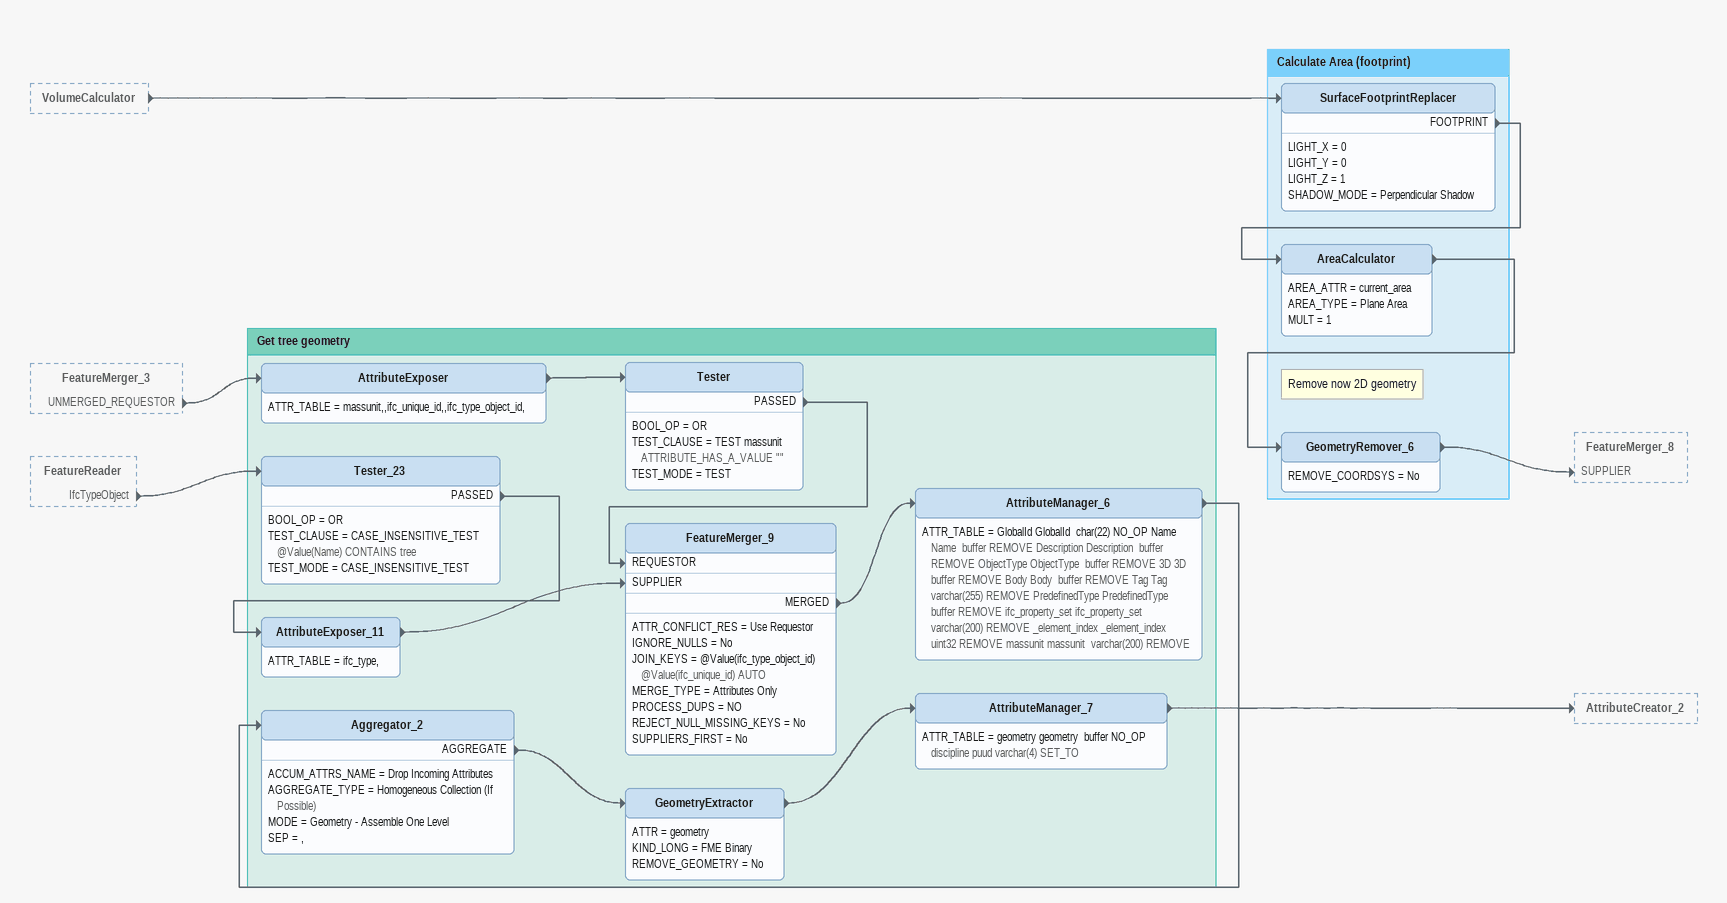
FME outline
VolumeCalculator [outside]
    -> SurfaceFootprintReplacer
FeatureMerger_3 [outside]
    UNMERGED_REQUESTOR -> AttributeExposer
FeatureReader [outside]
    IfcTypeObject -> Tester_23

Bookmark: Get tree geometry
AttributeExposer
    ATTR_TABLE = massunit,,ifc_unique_id,,ifc_type_object_id,
    -> Tester
Tester
    BOOL_OP = OR
    TEST_CLAUSE = TEST massunit ATTRIBUTE_HAS_A_VALUE ""
    TEST_MODE = TEST
    PASSED -> FeatureMerger_9 [REQUESTOR]
Tester_23
    BOOL_OP = OR
    TEST_CLAUSE = CASE_INSENSITIVE_TEST @Value(Name) CONTAINS tree
    TEST_MODE = CASE_INSENSITIVE_TEST
    PASSED -> AttributeExposer_11
AttributeExposer_11
    ATTR_TABLE = ifc_type,
    -> FeatureMerger_9 [SUPPLIER]
FeatureMerger_9
    ATTR_CONFLICT_RES = Use Requestor
    IGNORE_NULLS = No
    JOIN_KEYS = @Value(ifc_type_object_id) @Value(ifc_unique_id) AUTO
    MERGE_TYPE = Attributes Only
    PROCESS_DUPS = NO
    REJECT_NULL_MISSING_KEYS = No
    SUPPLIERS_FIRST = No
    MERGED -> AttributeManager_6
AttributeManager_6
    ATTR_TABLE = GlobalId GlobalId  char(22) NO_OP Name Name  buffer REMOVE Description Description  buffer REMOVE ObjectType ObjectType  buffer REMOVE 3D 3D  buffer REMOVE Body Body  buffer REMOVE Tag Tag  varchar(255) REMOVE PredefinedType PredefinedType  buffer REMOVE ifc_property_set ifc_property_set  varchar(200) REMOVE _element_index _element_index  uint32 REMOVE massunit massunit  varchar(200) REMOVE
    -> Aggregator_2
Aggregator_2
    ACCUM_ATTRS_NAME = Drop Incoming Attributes
    AGGREGATE_TYPE = Homogeneous Collection (If Possible)
    MODE = Geometry - Assemble One Level
    SEP = ,
    AGGREGATE -> GeometryExtractor
GeometryExtractor
    ATTR = geometry
    KIND_LONG = FME Binary
    REMOVE_GEOMETRY = No
    -> AttributeManager_7
AttributeManager_7
    ATTR_TABLE = geometry geometry  buffer NO_OP  discipline puud varchar(4) SET_TO
    -> AttributeCreator_2

Bookmark: Calculate Area (footprint)
SurfaceFootprintReplacer
    LIGHT_X = 0
    LIGHT_Y = 0
    LIGHT_Z = 1
    SHADOW_MODE = Perpendicular Shadow
    FOOTPRINT -> AreaCalculator
AreaCalculator
    AREA_ATTR = current_area
    AREA_TYPE = Plane Area
    MULT = 1
    -> GeometryRemover_6
Note: Remove now 2D geometry
GeometryRemover_6
    REMOVE_COORDSYS = No
    -> FeatureMerger_8 [SUPPLIER]
